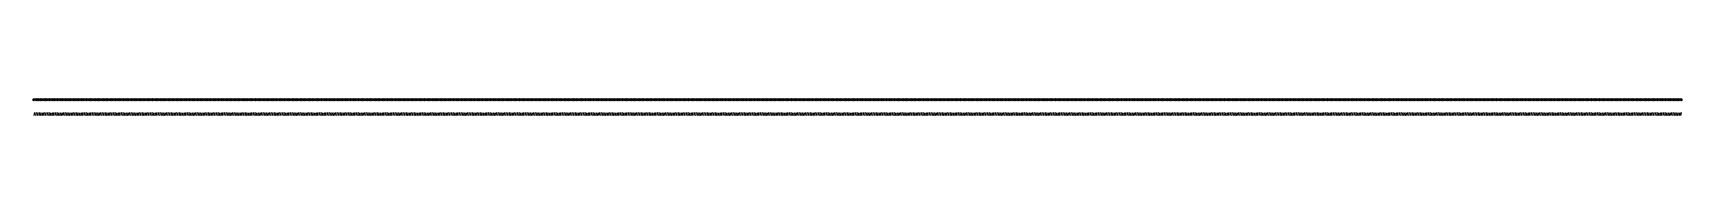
# Model space of a CAD drawing. Extents: x 0 to 512, y 0 to 5.
import ezdxf

# ---------------------------------------------------------------- set-up
doc = ezdxf.new("R2010")
doc.units = 0
doc.layers.add('VIPRS_G13', color=7, linetype='Continuous')

msp = doc.modelspace()

# ---------------------------------------------------------------- linework, layer by layer
at = {"layer": 'VIPRS_G13'}
for p, q in [((0, 0), (0.25, 1)), ((0.5, 0), (0.75, 1)), ((1, 0), (1.25, 1)), ((1.5, 0), (1.75, 1)), ((2, 0), (2.25, 1)), ((2.5, 0), (2.75, 1)), ((3, 0), (3.25, 1)), ((3.5, 0), (3.75, 1)), ((4, 0), (4.25, 1)), ((4.5, 0), (4.75, 1)), ((5, 0), (5.25, 1)), ((5.5, 0), (5.75, 1)), ((6, 0), (6.25, 1)), ((6.5, 0), (6.75, 1)), ((7, 0), (7.25, 1)), ((7.5, 0), (7.75, 1)), ((8, 0), (8.25, 1)), ((8.5, 0), (8.75, 1)), ((9, 0), (9.25, 1)), ((9.5, 0), (9.75, 1)), ((10, 0), (10.25, 1)), ((10.5, 0), (10.75, 1)), ((11, 0), (11.25, 1)), ((11.5, 0), (11.75, 1)), ((12, 0), (12.25, 1)), ((12.5, 0), (12.75, 1)), ((13, 0), (13.25, 1)), ((13.5, 0), (13.75, 1)), ((14, 0), (14.25, 1)), ((14.5, 0), (14.75, 1)), ((15, 0), (15.25, 1)), ((15.5, 0), (15.75, 1)), ((16, 0), (16.25, 1)), ((16.5, 0), (16.75, 1)), ((17, 0), (17.25, 1)), ((17.5, 0), (17.75, 1)), ((18, 0), (18.25, 1)), ((18.5, 0), (18.75, 1)), ((19, 0), (19.25, 1)), ((19.5, 0), (19.75, 1)), ((20, 0), (20.25, 1)), ((20.5, 0), (20.75, 1)), ((21, 0), (21.25, 1)), ((21.5, 0), (21.75, 1)), ((22, 0), (22.25, 1)), ((22.5, 0), (22.75, 1)), ((23, 0), (23.25, 1)), ((23.5, 0), (23.75, 1)), ((24, 0), (24.25, 1)), ((24.5, 0), (24.75, 1)), ((25, 0), (25.25, 1)), ((25.5, 0), (25.75, 1)), ((26, 0), (26.25, 1)), ((26.5, 0), (26.75, 1)), ((27, 0), (27.25, 1)), ((27.5, 0), (27.75, 1)), ((28, 0), (28.25, 1)), ((28.5, 0), (28.75, 1)), ((29, 0), (29.25, 1)), ((29.5, 0), (29.75, 1)), ((30, 0), (30.25, 1)), ((30.5, 0), (30.75, 1)), ((31, 0), (31.25, 1)), ((31.5, 0), (31.75, 1)), ((32, 0), (32.25, 1)), ((32.5, 0), (32.75, 1)), ((33, 0), (33.25, 1)), ((33.5, 0), (33.75, 1)), ((34, 0), (34.25, 1)), ((34.5, 0), (34.75, 1)), ((35, 0), (35.25, 1)), ((35.5, 0), (35.75, 1)), ((36, 0), (36.25, 1)), ((36.5, 0), (36.75, 1)), ((37, 0), (37.25, 1)), ((37.5, 0), (37.75, 1)), ((38, 0), (38.25, 1)), ((38.5, 0), (38.75, 1)), ((39, 0), (39.25, 1)), ((39.5, 0), (39.75, 1)), ((40, 0), (40.25, 1)), ((40.5, 0), (40.75, 1)), ((41, 0), (41.25, 1)), ((41.5, 0), (41.75, 1)), ((42, 0), (42.25, 1)), ((42.5, 0), (42.75, 1)), ((43, 0), (43.25, 1)), ((43.5, 0), (43.75, 1)), ((44, 0), (44.25, 1)), ((44.5, 0), (44.75, 1)), ((45, 0), (45.25, 1)), ((45.5, 0), (45.75, 1)), ((46, 0), (46.25, 1)), ((46.5, 0), (46.75, 1)), ((47, 0), (47.25, 1)), ((47.5, 0), (47.75, 1)), ((48, 0), (48.25, 1)), ((48.5, 0), (48.75, 1)), ((49, 0), (49.25, 1)), ((49.5, 0), (49.75, 1)), ((50, 0), (50.25, 1)), ((50.5, 0), (50.75, 1)), ((51, 0), (51.25, 1)), ((51.5, 0), (51.75, 1)), ((52, 0), (52.25, 1)), ((52.5, 0), (52.75, 1)), ((53, 0), (53.25, 1)), ((53.5, 0), (53.75, 1)), ((54, 0), (54.25, 1)), ((54.5, 0), (54.75, 1)), ((55, 0), (55.25, 1)), ((55.5, 0), (55.75, 1)), ((56, 0), (56.25, 1)), ((56.5, 0), (56.75, 1)), ((57, 0), (57.25, 1)), ((57.5, 0), (57.75, 1)), ((58, 0), (58.25, 1)), ((58.5, 0), (58.75, 1)), ((59, 0), (59.25, 1)), ((59.5, 0), (59.75, 1)), ((60, 0), (60.25, 1)), ((60.5, 0), (60.75, 1)), ((61, 0), (61.25, 1)), ((61.5, 0), (61.75, 1)), ((62, 0), (62.25, 1)), ((62.5, 0), (62.75, 1)), ((63, 0), (63.25, 1)), ((63.5, 0), (63.75, 1)), ((64, 0), (64.25, 1)), ((64.5, 0), (64.75, 1)), ((65, 0), (65.25, 1)), ((65.5, 0), (65.75, 1)), ((66, 0), (66.25, 1)), ((66.5, 0), (66.75, 1)), ((67, 0), (67.25, 1)), ((67.5, 0), (67.75, 1)), ((68, 0), (68.25, 1)), ((68.5, 0), (68.75, 1)), ((69, 0), (69.25, 1)), ((69.5, 0), (69.75, 1)), ((70, 0), (70.25, 1)), ((70.5, 0), (70.75, 1)), ((71, 0), (71.25, 1)), ((71.5, 0), (71.75, 1)), ((72, 0), (72.25, 1)), ((72.5, 0), (72.75, 1)), ((73, 0), (73.25, 1)), ((73.5, 0), (73.75, 1)), ((74, 0), (74.25, 1)), ((74.5, 0), (74.75, 1)), ((75, 0), (75.25, 1)), ((75.5, 0), (75.75, 1)), ((76, 0), (76.25, 1)), ((76.5, 0), (76.75, 1)), ((77, 0), (77.25, 1)), ((77.5, 0), (77.75, 1)), ((78, 0), (78.25, 1)), ((78.5, 0), (78.75, 1)), ((79, 0), (79.25, 1)), ((79.5, 0), (79.75, 1)), ((80, 0), (80.25, 1)), ((80.5, 0), (80.75, 1)), ((81, 0), (81.25, 1)), ((81.5, 0), (81.75, 1)), ((82, 0), (82.25, 1)), ((82.5, 0), (82.75, 1)), ((83, 0), (83.25, 1)), ((83.5, 0), (83.75, 1)), ((84, 0), (84.25, 1)), ((84.5, 0), (84.75, 1)), ((85, 0), (85.25, 1)), ((85.5, 0), (85.75, 1)), ((86, 0), (86.25, 1)), ((86.5, 0), (86.75, 1)), ((87, 0), (87.25, 1)), ((87.5, 0), (87.75, 1)), ((88, 0), (88.25, 1)), ((88.5, 0), (88.75, 1)), ((89, 0), (89.25, 1)), ((89.5, 0), (89.75, 1)), ((90, 0), (90.25, 1)), ((90.5, 0), (90.75, 1)), ((91, 0), (91.25, 1)), ((91.5, 0), (91.75, 1)), ((92, 0), (92.25, 1)), ((92.5, 0), (92.75, 1)), ((93, 0), (93.25, 1)), ((93.5, 0), (93.75, 1)), ((94, 0), (94.25, 1)), ((94.5, 0), (94.75, 1)), ((95, 0), (95.25, 1)), ((95.5, 0), (95.75, 1)), ((96, 0), (96.25, 1)), ((96.5, 0), (96.75, 1)), ((97, 0), (97.25, 1)), ((97.5, 0), (97.75, 1)), ((98, 0), (98.25, 1)), ((98.5, 0), (98.75, 1)), ((99, 0), (99.25, 1)), ((99.5, 0), (99.75, 1)), ((100, 0), (100.25, 1)), ((100.5, 0), (100.75, 1)), ((101, 0), (101.25, 1)), ((101.5, 0), (101.75, 1)), ((102, 0), (102.25, 1)), ((102.5, 0), (102.75, 1)), ((103, 0), (103.25, 1)), ((103.5, 0), (103.75, 1)), ((104, 0), (104.25, 1)), ((104.5, 0), (104.75, 1)), ((105, 0), (105.25, 1)), ((105.5, 0), (105.75, 1)), ((106, 0), (106.25, 1)), ((106.5, 0), (106.75, 1)), ((107, 0), (107.25, 1)), ((107.5, 0), (107.75, 1)), ((108, 0), (108.25, 1)), ((108.5, 0), (108.75, 1)), ((109, 0), (109.25, 1)), ((109.5, 0), (109.75, 1)), ((110, 0), (110.25, 1)), ((110.5, 0), (110.75, 1)), ((111, 0), (111.25, 1)), ((111.5, 0), (111.75, 1)), ((112, 0), (112.25, 1)), ((112.5, 0), (112.75, 1)), ((113, 0), (113.25, 1)), ((113.5, 0), (113.75, 1)), ((114, 0), (114.25, 1)), ((114.5, 0), (114.75, 1)), ((115, 0), (115.25, 1)), ((115.5, 0), (115.75, 1)), ((116, 0), (116.25, 1)), ((116.5, 0), (116.75, 1)), ((117, 0), (117.25, 1)), ((117.5, 0), (117.75, 1)), ((118, 0), (118.25, 1)), ((118.5, 0), (118.75, 1)), ((119, 0), (119.25, 1)), ((119.5, 0), (119.75, 1)), ((120, 0), (120.25, 1)), ((120.5, 0), (120.75, 1)), ((121, 0), (121.25, 1)), ((121.5, 0), (121.75, 1)), ((122, 0), (122.25, 1)), ((122.5, 0), (122.75, 1)), ((123, 0), (123.25, 1)), ((123.5, 0), (123.75, 1)), ((124, 0), (124.25, 1)), ((124.5, 0), (124.75, 1)), ((125, 0), (125.25, 1)), ((125.5, 0), (125.75, 1)), ((126, 0), (126.25, 1)), ((126.5, 0), (126.75, 1)), ((127, 0), (127.25, 1)), ((127.5, 0), (127.75, 1)), ((128, 0), (128.25, 1)), ((128.5, 0), (128.75, 1)), ((129, 0), (129.25, 1)), ((129.5, 0), (129.75, 1)), ((130, 0), (130.25, 1)), ((130.5, 0), (130.75, 1)), ((131, 0), (131.25, 1)), ((131.5, 0), (131.75, 1)), ((132, 0), (132.25, 1)), ((132.5, 0), (132.75, 1)), ((133, 0), (133.25, 1)), ((133.5, 0), (133.75, 1)), ((134, 0), (134.25, 1)), ((134.5, 0), (134.75, 1)), ((135, 0), (135.25, 1)), ((135.5, 0), (135.75, 1)), ((136, 0), (136.25, 1)), ((136.5, 0), (136.75, 1)), ((137, 0), (137.25, 1)), ((137.5, 0), (137.75, 1)), ((138, 0), (138.25, 1)), ((138.5, 0), (138.75, 1)), ((139, 0), (139.25, 1)), ((139.5, 0), (139.75, 1)), ((140, 0), (140.25, 1)), ((140.5, 0), (140.75, 1)), ((141, 0), (141.25, 1)), ((141.5, 0), (141.75, 1)), ((142, 0), (142.25, 1)), ((142.5, 0), (142.75, 1)), ((143, 0), (143.25, 1)), ((143.5, 0), (143.75, 1)), ((144, 0), (144.25, 1)), ((144.5, 0), (144.75, 1)), ((145, 0), (145.25, 1)), ((145.5, 0), (145.75, 1)), ((146, 0), (146.25, 1)), ((146.5, 0), (146.75, 1)), ((147, 0), (147.25, 1)), ((147.5, 0), (147.75, 1)), ((148, 0), (148.25, 1)), ((148.5, 0), (148.75, 1)), ((149, 0), (149.25, 1)), ((149.5, 0), (149.75, 1)), ((150, 0), (150.25, 1)), ((150.5, 0), (150.75, 1)), ((151, 0), (151.25, 1)), ((151.5, 0), (151.75, 1)), ((152, 0), (152.25, 1)), ((152.5, 0), (152.75, 1)), ((153, 0), (153.25, 1)), ((153.5, 0), (153.75, 1)), ((154, 0), (154.25, 1)), ((154.5, 0), (154.75, 1)), ((155, 0), (155.25, 1)), ((155.5, 0), (155.75, 1)), ((156, 0), (156.25, 1)), ((156.5, 0), (156.75, 1)), ((157, 0), (157.25, 1)), ((157.5, 0), (157.75, 1)), ((158, 0), (158.25, 1)), ((158.5, 0), (158.75, 1)), ((159, 0), (159.25, 1)), ((159.5, 0), (159.75, 1)), ((160, 0), (160.25, 1)), ((160.5, 0), (160.75, 1)), ((161, 0), (161.25, 1)), ((161.5, 0), (161.75, 1)), ((162, 0), (162.25, 1)), ((162.5, 0), (162.75, 1)), ((163, 0), (163.25, 1)), ((163.5, 0), (163.75, 1)), ((164, 0), (164.25, 1)), ((164.5, 0), (164.75, 1)), ((165, 0), (165.25, 1)), ((165.5, 0), (165.75, 1)), ((166, 0), (166.25, 1)), ((166.5, 0), (166.75, 1)), ((167, 0), (167.25, 1)), ((167.5, 0), (167.75, 1)), ((168, 0), (168.25, 1)), ((168.5, 0), (168.75, 1)), ((169, 0), (169.25, 1)), ((169.5, 0), (169.75, 1)), ((170, 0), (170.25, 1)), ((170.5, 0), (170.75, 1)), ((171, 0), (171.25, 1)), ((171.5, 0), (171.75, 1)), ((172, 0), (172.25, 1)), ((172.5, 0), (172.75, 1)), ((173, 0), (173.25, 1)), ((173.5, 0), (173.75, 1)), ((174, 0), (174.25, 1)), ((174.5, 0), (174.75, 1)), ((175, 0), (175.25, 1)), ((175.5, 0), (175.75, 1)), ((176, 0), (176.25, 1)), ((176.5, 0), (176.75, 1)), ((177, 0), (177.25, 1)), ((177.5, 0), (177.75, 1)), ((178, 0), (178.25, 1)), ((178.5, 0), (178.75, 1)), ((179, 0), (179.25, 1)), ((179.5, 0), (179.75, 1)), ((180, 0), (180.25, 1)), ((180.5, 0), (180.75, 1)), ((181, 0), (181.25, 1)), ((181.5, 0), (181.75, 1)), ((182, 0), (182.25, 1)), ((182.5, 0), (182.75, 1)), ((183, 0), (183.25, 1)), ((183.5, 0), (183.75, 1)), ((184, 0), (184.25, 1)), ((184.5, 0), (184.75, 1)), ((185, 0), (185.25, 1)), ((185.5, 0), (185.75, 1)), ((186, 0), (186.25, 1)), ((186.5, 0), (186.75, 1)), ((187, 0), (187.25, 1)), ((187.5, 0), (187.75, 1)), ((188, 0), (188.25, 1)), ((188.5, 0), (188.75, 1)), ((189, 0), (189.25, 1)), ((189.5, 0), (189.75, 1)), ((190, 0), (190.25, 1)), ((190.5, 0), (190.75, 1)), ((191, 0), (191.25, 1)), ((191.5, 0), (191.75, 1)), ((192, 0), (192.25, 1)), ((192.5, 0), (192.75, 1)), ((193, 0), (193.25, 1)), ((193.5, 0), (193.75, 1)), ((194, 0), (194.25, 1)), ((194.5, 0), (194.75, 1)), ((195, 0), (195.25, 1)), ((195.5, 0), (195.75, 1)), ((196, 0), (196.25, 1)), ((196.5, 0), (196.75, 1)), ((197, 0), (197.25, 1)), ((197.5, 0), (197.75, 1)), ((198, 0), (198.25, 1)), ((198.5, 0), (198.75, 1)), ((199, 0), (199.25, 1)), ((199.5, 0), (199.75, 1)), ((200, 0), (200.25, 1)), ((200.5, 0), (200.75, 1)), ((201, 0), (201.25, 1)), ((201.5, 0), (201.75, 1)), ((202, 0), (202.25, 1)), ((202.5, 0), (202.75, 1)), ((203, 0), (203.25, 1)), ((203.5, 0), (203.75, 1)), ((204, 0), (204.25, 1)), ((204.5, 0), (204.75, 1)), ((205, 0), (205.25, 1)), ((205.5, 0), (205.75, 1)), ((206, 0), (206.25, 1)), ((206.5, 0), (206.75, 1)), ((207, 0), (207.25, 1)), ((207.5, 0), (207.75, 1)), ((208, 0), (208.25, 1)), ((208.5, 0), (208.75, 1)), ((209, 0), (209.25, 1)), ((209.5, 0), (209.75, 1)), ((210, 0), (210.25, 1)), ((210.5, 0), (210.75, 1)), ((211, 0), (211.25, 1)), ((211.5, 0), (211.75, 1)), ((212, 0), (212.25, 1)), ((212.5, 0), (212.75, 1)), ((213, 0), (213.25, 1)), ((213.5, 0), (213.75, 1)), ((214, 0), (214.25, 1)), ((214.5, 0), (214.75, 1)), ((215, 0), (215.25, 1)), ((215.5, 0), (215.75, 1)), ((216, 0), (216.25, 1)), ((216.5, 0), (216.75, 1)), ((217, 0), (217.25, 1)), ((217.5, 0), (217.75, 1)), ((218, 0), (218.25, 1)), ((218.5, 0), (218.75, 1)), ((219, 0), (219.25, 1)), ((219.5, 0), (219.75, 1)), ((220, 0), (220.25, 1)), ((220.5, 0), (220.75, 1)), ((221, 0), (221.25, 1)), ((221.5, 0), (221.75, 1)), ((222, 0), (222.25, 1)), ((222.5, 0), (222.75, 1)), ((223, 0), (223.25, 1)), ((223.5, 0), (223.75, 1)), ((224, 0), (224.25, 1)), ((224.5, 0), (224.75, 1)), ((225, 0), (225.25, 1)), ((225.5, 0), (225.75, 1)), ((226, 0), (226.25, 1)), ((226.5, 0), (226.75, 1)), ((227, 0), (227.25, 1)), ((227.5, 0), (227.75, 1)), ((228, 0), (228.25, 1)), ((228.5, 0), (228.75, 1)), ((229, 0), (229.25, 1)), ((229.5, 0), (229.75, 1)), ((230, 0), (230.25, 1)), ((230.5, 0), (230.75, 1)), ((231, 0), (231.25, 1)), ((231.5, 0), (231.75, 1)), ((232, 0), (232.25, 1)), ((232.5, 0), (232.75, 1)), ((233, 0), (233.25, 1)), ((233.5, 0), (233.75, 1)), ((234, 0), (234.25, 1)), ((234.5, 0), (234.75, 1)), ((235, 0), (235.25, 1)), ((235.5, 0), (235.75, 1)), ((236, 0), (236.25, 1)), ((236.5, 0), (236.75, 1)), ((237, 0), (237.25, 1)), ((237.5, 0), (237.75, 1)), ((238, 0), (238.25, 1)), ((238.5, 0), (238.75, 1)), ((239, 0), (239.25, 1)), ((239.5, 0), (239.75, 1)), ((240, 0), (240.25, 1)), ((240.5, 0), (240.75, 1)), ((241, 0), (241.25, 1)), ((241.5, 0), (241.75, 1)), ((242, 0), (242.25, 1)), ((242.5, 0), (242.75, 1)), ((243, 0), (243.25, 1)), ((243.5, 0), (243.75, 1)), ((244, 0), (244.25, 1)), ((244.5, 0), (244.75, 1)), ((245, 0), (245.25, 1)), ((245.5, 0), (245.75, 1)), ((246, 0), (246.25, 1)), ((246.5, 0), (246.75, 1)), ((247, 0), (247.25, 1)), ((247.5, 0), (247.75, 1)), ((248, 0), (248.25, 1)), ((248.5, 0), (248.75, 1)), ((249, 0), (249.25, 1)), ((249.5, 0), (249.75, 1)), ((250, 0), (250.25, 1)), ((250.5, 0), (250.75, 1)), ((251, 0), (251.25, 1)), ((251.5, 0), (251.75, 1)), ((252, 0), (252.25, 1)), ((252.5, 0), (252.75, 1)), ((253, 0), (253.25, 1)), ((253.5, 0), (253.75, 1)), ((254, 0), (254.25, 1)), ((254.5, 0), (254.75, 1)), ((255, 0), (255.25, 1)), ((255.5, 0), (255.75, 1)), ((256, 0), (256.25, 1)), ((256.5, 0), (256.75, 1)), ((257, 0), (257.25, 1)), ((257.5, 0), (257.75, 1)), ((258, 0), (258.25, 1)), ((258.5, 0), (258.75, 1)), ((259, 0), (259.25, 1)), ((259.5, 0), (259.75, 1)), ((260, 0), (260.25, 1)), ((260.5, 0), (260.75, 1)), ((261, 0), (261.25, 1)), ((261.5, 0), (261.75, 1)), ((262, 0), (262.25, 1)), ((262.5, 0), (262.75, 1)), ((263, 0), (263.25, 1)), ((263.5, 0), (263.75, 1)), ((264, 0), (264.25, 1)), ((264.5, 0), (264.75, 1)), ((265, 0), (265.25, 1)), ((265.5, 0), (265.75, 1)), ((266, 0), (266.25, 1)), ((266.5, 0), (266.75, 1)), ((267, 0), (267.25, 1)), ((267.5, 0), (267.75, 1)), ((268, 0), (268.25, 1)), ((268.5, 0), (268.75, 1)), ((269, 0), (269.25, 1)), ((269.5, 0), (269.75, 1)), ((270, 0), (270.25, 1)), ((270.5, 0), (270.75, 1)), ((271, 0), (271.25, 1)), ((271.5, 0), (271.75, 1)), ((272, 0), (272.25, 1)), ((272.5, 0), (272.75, 1)), ((273, 0), (273.25, 1)), ((273.5, 0), (273.75, 1)), ((274, 0), (274.25, 1)), ((274.5, 0), (274.75, 1)), ((275, 0), (275.25, 1)), ((275.5, 0), (275.75, 1)), ((276, 0), (276.25, 1)), ((276.5, 0), (276.75, 1)), ((277, 0), (277.25, 1)), ((277.5, 0), (277.75, 1)), ((278, 0), (278.25, 1)), ((278.5, 0), (278.75, 1)), ((279, 0), (279.25, 1)), ((279.5, 0), (279.75, 1)), ((280, 0), (280.25, 1)), ((280.5, 0), (280.75, 1)), ((281, 0), (281.25, 1)), ((281.5, 0), (281.75, 1)), ((282, 0), (282.25, 1)), ((282.5, 0), (282.75, 1)), ((283, 0), (283.25, 1)), ((283.5, 0), (283.75, 1)), ((284, 0), (284.25, 1)), ((284.5, 0), (284.75, 1)), ((285, 0), (285.25, 1)), ((285.5, 0), (285.75, 1)), ((286, 0), (286.25, 1)), ((286.5, 0), (286.75, 1)), ((287, 0), (287.25, 1)), ((287.5, 0), (287.75, 1)), ((288, 0), (288.25, 1)), ((288.5, 0), (288.75, 1)), ((289, 0), (289.25, 1)), ((289.5, 0), (289.75, 1)), ((290, 0), (290.25, 1)), ((290.5, 0), (290.75, 1)), ((291, 0), (291.25, 1)), ((291.5, 0), (291.75, 1)), ((292, 0), (292.25, 1)), ((292.5, 0), (292.75, 1)), ((293, 0), (293.25, 1)), ((293.5, 0), (293.75, 1)), ((294, 0), (294.25, 1)), ((294.5, 0), (294.75, 1)), ((295, 0), (295.25, 1)), ((295.5, 0), (295.75, 1)), ((296, 0), (296.25, 1)), ((296.5, 0), (296.75, 1)), ((297, 0), (297.25, 1)), ((297.5, 0), (297.75, 1)), ((298, 0), (298.25, 1)), ((298.5, 0), (298.75, 1)), ((299, 0), (299.25, 1)), ((299.5, 0), (299.75, 1)), ((300, 0), (300.25, 1)), ((300.5, 0), (300.75, 1)), ((301, 0), (301.25, 1)), ((301.5, 0), (301.75, 1)), ((302, 0), (302.25, 1)), ((302.5, 0), (302.75, 1)), ((303, 0), (303.25, 1)), ((303.5, 0), (303.75, 1)), ((304, 0), (304.25, 1)), ((304.5, 0), (304.75, 1)), ((305, 0), (305.25, 1)), ((305.5, 0), (305.75, 1)), ((306, 0), (306.25, 1)), ((306.5, 0), (306.75, 1)), ((307, 0), (307.25, 1)), ((307.5, 0), (307.75, 1)), ((308, 0), (308.25, 1)), ((308.5, 0), (308.75, 1)), ((309, 0), (309.25, 1)), ((309.5, 0), (309.75, 1)), ((310, 0), (310.25, 1)), ((310.5, 0), (310.75, 1)), ((311, 0), (311.25, 1)), ((311.5, 0), (311.75, 1)), ((312, 0), (312.25, 1)), ((312.5, 0), (312.75, 1)), ((313, 0), (313.25, 1)), ((313.5, 0), (313.75, 1)), ((314, 0), (314.25, 1)), ((314.5, 0), (314.75, 1)), ((315, 0), (315.25, 1)), ((315.5, 0), (315.75, 1)), ((316, 0), (316.25, 1)), ((316.5, 0), (316.75, 1)), ((317, 0), (317.25, 1)), ((317.5, 0), (317.75, 1)), ((318, 0), (318.25, 1)), ((318.5, 0), (318.75, 1)), ((319, 0), (319.25, 1)), ((319.5, 0), (319.75, 1)), ((320, 0), (320.25, 1)), ((320.5, 0), (320.75, 1)), ((321, 0), (321.25, 1)), ((321.5, 0), (321.75, 1)), ((322, 0), (322.25, 1)), ((322.5, 0), (322.75, 1)), ((323, 0), (323.25, 1)), ((323.5, 0), (323.75, 1)), ((324, 0), (324.25, 1)), ((324.5, 0), (324.75, 1)), ((325, 0), (325.25, 1)), ((325.5, 0), (325.75, 1)), ((326, 0), (326.25, 1)), ((326.5, 0), (326.75, 1)), ((327, 0), (327.25, 1)), ((327.5, 0), (327.75, 1)), ((328, 0), (328.25, 1)), ((328.5, 0), (328.75, 1)), ((329, 0), (329.25, 1)), ((329.5, 0), (329.75, 1)), ((330, 0), (330.25, 1)), ((330.5, 0), (330.75, 1)), ((331, 0), (331.25, 1)), ((331.5, 0), (331.75, 1)), ((332, 0), (332.25, 1)), ((332.5, 0), (332.75, 1)), ((333, 0), (333.25, 1)), ((333.5, 0), (333.75, 1)), ((334, 0), (334.25, 1)), ((334.5, 0), (334.75, 1)), ((335, 0), (335.25, 1)), ((335.5, 0), (335.75, 1)), ((336, 0), (336.25, 1)), ((336.5, 0), (336.75, 1)), ((337, 0), (337.25, 1)), ((337.5, 0), (337.75, 1)), ((338, 0), (338.25, 1)), ((338.5, 0), (338.75, 1)), ((339, 0), (339.25, 1)), ((339.5, 0), (339.75, 1)), ((340, 0), (340.25, 1)), ((340.5, 0), (340.75, 1)), ((341, 0), (341.25, 1)), ((341.5, 0), (341.75, 1)), ((342, 0), (342.25, 1)), ((342.5, 0), (342.75, 1)), ((343, 0), (343.25, 1)), ((343.5, 0), (343.75, 1)), ((344, 0), (344.25, 1)), ((344.5, 0), (344.75, 1)), ((345, 0), (345.25, 1)), ((345.5, 0), (345.75, 1)), ((346, 0), (346.25, 1)), ((346.5, 0), (346.75, 1)), ((347, 0), (347.25, 1)), ((347.5, 0), (347.75, 1)), ((348, 0), (348.25, 1)), ((348.5, 0), (348.75, 1)), ((349, 0), (349.25, 1)), ((349.5, 0), (349.75, 1)), ((350, 0), (350.25, 1)), ((350.5, 0), (350.75, 1)), ((351, 0), (351.25, 1)), ((351.5, 0), (351.75, 1)), ((352, 0), (352.25, 1)), ((352.5, 0), (352.75, 1)), ((353, 0), (353.25, 1)), ((353.5, 0), (353.75, 1)), ((354, 0), (354.25, 1)), ((354.5, 0), (354.75, 1)), ((355, 0), (355.25, 1)), ((355.5, 0), (355.75, 1)), ((356, 0), (356.25, 1)), ((356.5, 0), (356.75, 1)), ((357, 0), (357.25, 1)), ((357.5, 0), (357.75, 1)), ((358, 0), (358.25, 1)), ((358.5, 0), (358.75, 1)), ((359, 0), (359.25, 1)), ((359.5, 0), (359.75, 1)), ((360, 0), (360.25, 1)), ((360.5, 0), (360.75, 1)), ((361, 0), (361.25, 1)), ((361.5, 0), (361.75, 1)), ((362, 0), (362.25, 1)), ((362.5, 0), (362.75, 1)), ((363, 0), (363.25, 1)), ((363.5, 0), (363.75, 1)), ((364, 0), (364.25, 1)), ((364.5, 0), (364.75, 1)), ((365, 0), (365.25, 1)), ((365.5, 0), (365.75, 1)), ((366, 0), (366.25, 1)), ((366.5, 0), (366.75, 1)), ((367, 0), (367.25, 1)), ((367.5, 0), (367.75, 1)), ((368, 0), (368.25, 1)), ((368.5, 0), (368.75, 1)), ((369, 0), (369.25, 1)), ((369.5, 0), (369.75, 1)), ((370, 0), (370.25, 1)), ((370.5, 0), (370.75, 1)), ((371, 0), (371.25, 1)), ((371.5, 0), (371.75, 1)), ((372, 0), (372.25, 1)), ((372.5, 0), (372.75, 1)), ((373, 0), (373.25, 1)), ((373.5, 0), (373.75, 1)), ((374, 0), (374.25, 1)), ((374.5, 0), (374.75, 1)), ((375, 0), (375.25, 1)), ((375.5, 0), (375.75, 1)), ((376, 0), (376.25, 1)), ((376.5, 0), (376.75, 1)), ((377, 0), (377.25, 1)), ((377.5, 0), (377.75, 1)), ((378, 0), (378.25, 1)), ((378.5, 0), (378.75, 1)), ((379, 0), (379.25, 1)), ((379.5, 0), (379.75, 1)), ((380, 0), (380.25, 1)), ((380.5, 0), (380.75, 1)), ((381, 0), (381.25, 1)), ((381.5, 0), (381.75, 1)), ((382, 0), (382.25, 1)), ((382.5, 0), (382.75, 1)), ((383, 0), (383.25, 1)), ((383.5, 0), (383.75, 1)), ((384, 0), (384.25, 1)), ((384.5, 0), (384.75, 1)), ((385, 0), (385.25, 1)), ((385.5, 0), (385.75, 1)), ((386, 0), (386.25, 1)), ((386.5, 0), (386.75, 1)), ((387, 0), (387.25, 1)), ((387.5, 0), (387.75, 1)), ((388, 0), (388.25, 1)), ((388.5, 0), (388.75, 1)), ((389, 0), (389.25, 1)), ((389.5, 0), (389.75, 1)), ((390, 0), (390.25, 1)), ((390.5, 0), (390.75, 1)), ((391, 0), (391.25, 1)), ((391.5, 0), (391.75, 1)), ((392, 0), (392.25, 1)), ((392.5, 0), (392.75, 1)), ((393, 0), (393.25, 1)), ((393.5, 0), (393.75, 1)), ((394, 0), (394.25, 1)), ((394.5, 0), (394.75, 1)), ((395, 0), (395.25, 1)), ((395.5, 0), (395.75, 1)), ((396, 0), (396.25, 1)), ((396.5, 0), (396.75, 1)), ((397, 0), (397.25, 1)), ((397.5, 0), (397.75, 1)), ((398, 0), (398.25, 1)), ((398.5, 0), (398.75, 1)), ((399, 0), (399.25, 1)), ((399.5, 0), (399.75, 1)), ((400, 0), (400.25, 1)), ((400.5, 0), (400.75, 1)), ((401, 0), (401.25, 1)), ((401.5, 0), (401.75, 1)), ((402, 0), (402.25, 1)), ((402.5, 0), (402.75, 1)), ((403, 0), (403.25, 1)), ((403.5, 0), (403.75, 1)), ((404, 0), (404.25, 1)), ((404.5, 0), (404.75, 1)), ((405, 0), (405.25, 1)), ((405.5, 0), (405.75, 1)), ((406, 0), (406.25, 1)), ((406.5, 0), (406.75, 1)), ((407, 0), (407.25, 1)), ((407.5, 0), (407.75, 1)), ((408, 0), (408.25, 1)), ((408.5, 0), (408.75, 1)), ((409, 0), (409.25, 1)), ((409.5, 0), (409.75, 1)), ((410, 0), (410.25, 1)), ((410.5, 0), (410.75, 1)), ((411, 0), (411.25, 1)), ((411.5, 0), (411.75, 1)), ((412, 0), (412.25, 1)), ((412.5, 0), (412.75, 1)), ((413, 0), (413.25, 1)), ((413.5, 0), (413.75, 1)), ((414, 0), (414.25, 1)), ((414.5, 0), (414.75, 1)), ((415, 0), (415.25, 1)), ((415.5, 0), (415.75, 1)), ((416, 0), (416.25, 1)), ((416.5, 0), (416.75, 1)), ((417, 0), (417.25, 1)), ((417.5, 0), (417.75, 1)), ((418, 0), (418.25, 1)), ((418.5, 0), (418.75, 1)), ((419, 0), (419.25, 1)), ((419.5, 0), (419.75, 1)), ((420, 0), (420.25, 1)), ((420.5, 0), (420.75, 1)), ((421, 0), (421.25, 1)), ((421.5, 0), (421.75, 1)), ((422, 0), (422.25, 1)), ((422.5, 0), (422.75, 1)), ((423, 0), (423.25, 1)), ((423.5, 0), (423.75, 1)), ((424, 0), (424.25, 1)), ((424.5, 0), (424.75, 1)), ((425, 0), (425.25, 1)), ((425.5, 0), (425.75, 1)), ((426, 0), (426.25, 1)), ((426.5, 0), (426.75, 1)), ((427, 0), (427.25, 1)), ((427.5, 0), (427.75, 1)), ((428, 0), (428.25, 1)), ((428.5, 0), (428.75, 1)), ((429, 0), (429.25, 1)), ((429.5, 0), (429.75, 1)), ((430, 0), (430.25, 1)), ((430.5, 0), (430.75, 1)), ((431, 0), (431.25, 1)), ((431.5, 0), (431.75, 1)), ((432, 0), (432.25, 1)), ((432.5, 0), (432.75, 1)), ((433, 0), (433.25, 1)), ((433.5, 0), (433.75, 1)), ((434, 0), (434.25, 1)), ((434.5, 0), (434.75, 1)), ((435, 0), (435.25, 1)), ((435.5, 0), (435.75, 1)), ((436, 0), (436.25, 1)), ((436.5, 0), (436.75, 1)), ((437, 0), (437.25, 1)), ((437.5, 0), (437.75, 1)), ((438, 0), (438.25, 1)), ((438.5, 0), (438.75, 1)), ((439, 0), (439.25, 1)), ((439.5, 0), (439.75, 1)), ((440, 0), (440.25, 1)), ((440.5, 0), (440.75, 1)), ((441, 0), (441.25, 1)), ((441.5, 0), (441.75, 1)), ((442, 0), (442.25, 1)), ((442.5, 0), (442.75, 1)), ((443, 0), (443.25, 1)), ((443.5, 0), (443.75, 1)), ((444, 0), (444.25, 1)), ((444.5, 0), (444.75, 1)), ((445, 0), (445.25, 1)), ((445.5, 0), (445.75, 1)), ((446, 0), (446.25, 1)), ((446.5, 0), (446.75, 1)), ((447, 0), (447.25, 1)), ((447.5, 0), (447.75, 1)), ((448, 0), (448.25, 1)), ((448.5, 0), (448.75, 1)), ((449, 0), (449.25, 1)), ((449.5, 0), (449.75, 1)), ((450, 0), (450.25, 1)), ((450.5, 0), (450.75, 1)), ((451, 0), (451.25, 1)), ((451.5, 0), (451.75, 1)), ((452, 0), (452.25, 1)), ((452.5, 0), (452.75, 1)), ((453, 0), (453.25, 1)), ((453.5, 0), (453.75, 1)), ((454, 0), (454.25, 1)), ((454.5, 0), (454.75, 1)), ((455, 0), (455.25, 1)), ((455.5, 0), (455.75, 1)), ((456, 0), (456.25, 1)), ((456.5, 0), (456.75, 1)), ((457, 0), (457.25, 1)), ((457.5, 0), (457.75, 1)), ((458, 0), (458.25, 1)), ((458.5, 0), (458.75, 1)), ((459, 0), (459.25, 1)), ((459.5, 0), (459.75, 1)), ((460, 0), (460.25, 1)), ((460.5, 0), (460.75, 1)), ((461, 0), (461.25, 1)), ((461.5, 0), (461.75, 1)), ((462, 0), (462.25, 1)), ((462.5, 0), (462.75, 1)), ((463, 0), (463.25, 1)), ((463.5, 0), (463.75, 1)), ((464, 0), (464.25, 1)), ((464.5, 0), (464.75, 1)), ((465, 0), (465.25, 1)), ((465.5, 0), (465.75, 1)), ((466, 0), (466.25, 1)), ((466.5, 0), (466.75, 1)), ((467, 0), (467.25, 1)), ((467.5, 0), (467.75, 1)), ((468, 0), (468.25, 1)), ((468.5, 0), (468.75, 1)), ((469, 0), (469.25, 1)), ((469.5, 0), (469.75, 1)), ((470, 0), (470.25, 1)), ((470.5, 0), (470.75, 1)), ((471, 0), (471.25, 1)), ((471.5, 0), (471.75, 1)), ((472, 0), (472.25, 1)), ((472.5, 0), (472.75, 1)), ((473, 0), (473.25, 1)), ((473.5, 0), (473.75, 1)), ((474, 0), (474.25, 1)), ((474.5, 0), (474.75, 1)), ((475, 0), (475.25, 1)), ((475.5, 0), (475.75, 1)), ((476, 0), (476.25, 1)), ((476.5, 0), (476.75, 1)), ((477, 0), (477.25, 1)), ((477.5, 0), (477.75, 1)), ((478, 0), (478.25, 1)), ((478.5, 0), (478.75, 1)), ((479, 0), (479.25, 1)), ((479.5, 0), (479.75, 1)), ((480, 0), (480.25, 1)), ((480.5, 0), (480.75, 1)), ((481, 0), (481.25, 1)), ((481.5, 0), (481.75, 1)), ((482, 0), (482.25, 1)), ((482.5, 0), (482.75, 1)), ((483, 0), (483.25, 1)), ((483.5, 0), (483.75, 1)), ((484, 0), (484.25, 1)), ((484.5, 0), (484.75, 1)), ((485, 0), (485.25, 1)), ((485.5, 0), (485.75, 1)), ((486, 0), (486.25, 1)), ((486.5, 0), (486.75, 1)), ((487, 0), (487.25, 1)), ((487.5, 0), (487.75, 1)), ((488, 0), (488.25, 1)), ((488.5, 0), (488.75, 1)), ((489, 0), (489.25, 1)), ((489.5, 0), (489.75, 1)), ((490, 0), (490.25, 1)), ((490.5, 0), (490.75, 1)), ((491, 0), (491.25, 1)), ((491.5, 0), (491.75, 1)), ((492, 0), (492.25, 1)), ((492.5, 0), (492.75, 1)), ((493, 0), (493.25, 1)), ((493.5, 0), (493.75, 1)), ((494, 0), (494.25, 1)), ((494.5, 0), (494.75, 1)), ((495, 0), (495.25, 1)), ((495.5, 0), (495.75, 1)), ((496, 0), (496.25, 1)), ((496.5, 0), (496.75, 1)), ((497, 0), (497.25, 1)), ((497.5, 0), (497.75, 1)), ((498, 0), (498.25, 1)), ((498.5, 0), (498.75, 1)), ((499, 0), (499.25, 1)), ((499.5, 0), (499.75, 1)), ((500, 0), (500.25, 1)), ((500.5, 0), (500.75, 1)), ((501, 0), (501.25, 1)), ((501.5, 0), (501.75, 1)), ((502, 0), (502.25, 1)), ((502.5, 0), (502.75, 1)), ((503, 0), (503.25, 1)), ((503.5, 0), (503.75, 1)), ((504, 0), (504.25, 1)), ((504.5, 0), (504.75, 1)), ((505, 0), (505.25, 1)), ((505.5, 0), (505.75, 1)), ((506, 0), (506.25, 1)), ((506.5, 0), (506.75, 1)), ((507, 0), (507.25, 1)), ((507.5, 0), (507.75, 1)), ((508, 0), (508.25, 1)), ((508.5, 0), (508.75, 1)), ((509, 0), (509.25, 1)), ((509.5, 0), (509.75, 1)), ((510, 0), (510.25, 1)), ((510.5, 0), (510.75, 1)), ((511, 0), (511.25, 1)), ((511.5, 0), (511.75, 1))]:
    msp.add_line(p, q, dxfattribs=at)
for centre in [(0, 5), (0.5, 5), (1, 5), (1.5, 5), (2, 5), (2.5, 5), (3, 5), (3.5, 5), (4, 5), (4.5, 5), (5, 5), (5.5, 5), (6, 5), (6.5, 5), (7, 5), (7.5, 5), (8, 5), (8.5, 5), (9, 5), (9.5, 5), (10, 5), (10.5, 5), (11, 5), (11.5, 5), (12, 5), (12.5, 5), (13, 5), (13.5, 5), (14, 5), (14.5, 5), (15, 5), (15.5, 5), (16, 5), (16.5, 5), (17, 5), (17.5, 5), (18, 5), (18.5, 5), (19, 5), (19.5, 5), (20, 5), (20.5, 5), (21, 5), (21.5, 5), (22, 5), (22.5, 5), (23, 5), (23.5, 5), (24, 5), (24.5, 5), (25, 5), (25.5, 5), (26, 5), (26.5, 5), (27, 5), (27.5, 5), (28, 5), (28.5, 5), (29, 5), (29.5, 5), (30, 5), (30.5, 5), (31, 5), (31.5, 5), (32, 5), (32.5, 5), (33, 5), (33.5, 5), (34, 5), (34.5, 5), (35, 5), (35.5, 5), (36, 5), (36.5, 5), (37, 5), (37.5, 5), (38, 5), (38.5, 5), (39, 5), (39.5, 5), (40, 5), (40.5, 5), (41, 5), (41.5, 5), (42, 5), (42.5, 5), (43, 5), (43.5, 5), (44, 5), (44.5, 5), (45, 5), (45.5, 5), (46, 5), (46.5, 5), (47, 5), (47.5, 5), (48, 5), (48.5, 5), (49, 5), (49.5, 5), (50, 5), (50.5, 5), (51, 5), (51.5, 5), (52, 5), (52.5, 5), (53, 5), (53.5, 5), (54, 5), (54.5, 5), (55, 5), (55.5, 5), (56, 5), (56.5, 5), (57, 5), (57.5, 5), (58, 5), (58.5, 5), (59, 5), (59.5, 5), (60, 5), (60.5, 5), (61, 5), (61.5, 5), (62, 5), (62.5, 5), (63, 5), (63.5, 5), (64, 5), (64.5, 5), (65, 5), (65.5, 5), (66, 5), (66.5, 5), (67, 5), (67.5, 5), (68, 5), (68.5, 5), (69, 5), (69.5, 5), (70, 5), (70.5, 5), (71, 5), (71.5, 5), (72, 5), (72.5, 5), (73, 5), (73.5, 5), (74, 5), (74.5, 5), (75, 5), (75.5, 5), (76, 5), (76.5, 5), (77, 5), (77.5, 5), (78, 5), (78.5, 5), (79, 5), (79.5, 5), (80, 5), (80.5, 5), (81, 5), (81.5, 5), (82, 5), (82.5, 5), (83, 5), (83.5, 5), (84, 5), (84.5, 5), (85, 5), (85.5, 5), (86, 5), (86.5, 5), (87, 5), (87.5, 5), (88, 5), (88.5, 5), (89, 5), (89.5, 5), (90, 5), (90.5, 5), (91, 5), (91.5, 5), (92, 5), (92.5, 5), (93, 5), (93.5, 5), (94, 5), (94.5, 5), (95, 5), (95.5, 5), (96, 5), (96.5, 5), (97, 5), (97.5, 5), (98, 5), (98.5, 5), (99, 5), (99.5, 5), (100, 5), (100.5, 5), (101, 5), (101.5, 5), (102, 5), (102.5, 5), (103, 5), (103.5, 5), (104, 5), (104.5, 5), (105, 5), (105.5, 5), (106, 5), (106.5, 5), (107, 5), (107.5, 5), (108, 5), (108.5, 5), (109, 5), (109.5, 5), (110, 5), (110.5, 5), (111, 5), (111.5, 5), (112, 5), (112.5, 5), (113, 5), (113.5, 5), (114, 5), (114.5, 5), (115, 5), (115.5, 5), (116, 5), (116.5, 5), (117, 5), (117.5, 5), (118, 5), (118.5, 5), (119, 5), (119.5, 5), (120, 5), (120.5, 5), (121, 5), (121.5, 5), (122, 5), (122.5, 5), (123, 5), (123.5, 5), (124, 5), (124.5, 5), (125, 5), (125.5, 5), (126, 5), (126.5, 5), (127, 5), (127.5, 5), (128, 5), (128.5, 5), (129, 5), (129.5, 5), (130, 5), (130.5, 5), (131, 5), (131.5, 5), (132, 5), (132.5, 5), (133, 5), (133.5, 5), (134, 5), (134.5, 5), (135, 5), (135.5, 5), (136, 5), (136.5, 5), (137, 5), (137.5, 5), (138, 5), (138.5, 5), (139, 5), (139.5, 5), (140, 5), (140.5, 5), (141, 5), (141.5, 5), (142, 5), (142.5, 5), (143, 5), (143.5, 5), (144, 5), (144.5, 5), (145, 5), (145.5, 5), (146, 5), (146.5, 5), (147, 5), (147.5, 5), (148, 5), (148.5, 5), (149, 5), (149.5, 5), (150, 5), (150.5, 5), (151, 5), (151.5, 5), (152, 5), (152.5, 5), (153, 5), (153.5, 5), (154, 5), (154.5, 5), (155, 5), (155.5, 5), (156, 5), (156.5, 5), (157, 5), (157.5, 5), (158, 5), (158.5, 5), (159, 5), (159.5, 5), (160, 5), (160.5, 5), (161, 5), (161.5, 5), (162, 5), (162.5, 5), (163, 5), (163.5, 5), (164, 5), (164.5, 5), (165, 5), (165.5, 5), (166, 5), (166.5, 5), (167, 5), (167.5, 5), (168, 5), (168.5, 5), (169, 5), (169.5, 5), (170, 5), (170.5, 5), (171, 5), (171.5, 5), (172, 5), (172.5, 5), (173, 5), (173.5, 5), (174, 5), (174.5, 5), (175, 5), (175.5, 5), (176, 5), (176.5, 5), (177, 5), (177.5, 5), (178, 5), (178.5, 5), (179, 5), (179.5, 5), (180, 5), (180.5, 5), (181, 5), (181.5, 5), (182, 5), (182.5, 5), (183, 5), (183.5, 5), (184, 5), (184.5, 5), (185, 5), (185.5, 5), (186, 5), (186.5, 5), (187, 5), (187.5, 5), (188, 5), (188.5, 5), (189, 5), (189.5, 5), (190, 5), (190.5, 5), (191, 5), (191.5, 5), (192, 5), (192.5, 5), (193, 5), (193.5, 5), (194, 5), (194.5, 5), (195, 5), (195.5, 5), (196, 5), (196.5, 5), (197, 5), (197.5, 5), (198, 5), (198.5, 5), (199, 5), (199.5, 5), (200, 5), (200.5, 5), (201, 5), (201.5, 5), (202, 5), (202.5, 5), (203, 5), (203.5, 5), (204, 5), (204.5, 5), (205, 5), (205.5, 5), (206, 5), (206.5, 5), (207, 5), (207.5, 5), (208, 5), (208.5, 5), (209, 5), (209.5, 5), (210, 5), (210.5, 5), (211, 5), (211.5, 5), (212, 5), (212.5, 5), (213, 5), (213.5, 5), (214, 5), (214.5, 5), (215, 5), (215.5, 5), (216, 5), (216.5, 5), (217, 5), (217.5, 5), (218, 5), (218.5, 5), (219, 5), (219.5, 5), (220, 5), (220.5, 5), (221, 5), (221.5, 5), (222, 5), (222.5, 5), (223, 5), (223.5, 5), (224, 5), (224.5, 5), (225, 5), (225.5, 5), (226, 5), (226.5, 5), (227, 5), (227.5, 5), (228, 5), (228.5, 5), (229, 5), (229.5, 5), (230, 5), (230.5, 5), (231, 5), (231.5, 5), (232, 5), (232.5, 5), (233, 5), (233.5, 5), (234, 5), (234.5, 5), (235, 5), (235.5, 5), (236, 5), (236.5, 5), (237, 5), (237.5, 5), (238, 5), (238.5, 5), (239, 5), (239.5, 5), (240, 5), (240.5, 5), (241, 5), (241.5, 5), (242, 5), (242.5, 5), (243, 5), (243.5, 5), (244, 5), (244.5, 5), (245, 5), (245.5, 5), (246, 5), (246.5, 5), (247, 5), (247.5, 5), (248, 5), (248.5, 5), (249, 5), (249.5, 5), (250, 5), (250.5, 5), (251, 5), (251.5, 5), (252, 5), (252.5, 5), (253, 5), (253.5, 5), (254, 5), (254.5, 5), (255, 5), (255.5, 5), (256, 5), (256.5, 5), (257, 5), (257.5, 5), (258, 5), (258.5, 5), (259, 5), (259.5, 5), (260, 5), (260.5, 5), (261, 5), (261.5, 5), (262, 5), (262.5, 5), (263, 5), (263.5, 5), (264, 5), (264.5, 5), (265, 5), (265.5, 5), (266, 5), (266.5, 5), (267, 5), (267.5, 5), (268, 5), (268.5, 5), (269, 5), (269.5, 5), (270, 5), (270.5, 5), (271, 5), (271.5, 5), (272, 5), (272.5, 5), (273, 5), (273.5, 5), (274, 5), (274.5, 5), (275, 5), (275.5, 5), (276, 5), (276.5, 5), (277, 5), (277.5, 5), (278, 5), (278.5, 5), (279, 5), (279.5, 5), (280, 5), (280.5, 5), (281, 5), (281.5, 5), (282, 5), (282.5, 5), (283, 5), (283.5, 5), (284, 5), (284.5, 5), (285, 5), (285.5, 5), (286, 5), (286.5, 5), (287, 5), (287.5, 5), (288, 5), (288.5, 5), (289, 5), (289.5, 5), (290, 5), (290.5, 5), (291, 5), (291.5, 5), (292, 5), (292.5, 5), (293, 5), (293.5, 5), (294, 5), (294.5, 5), (295, 5), (295.5, 5), (296, 5), (296.5, 5), (297, 5), (297.5, 5), (298, 5), (298.5, 5), (299, 5), (299.5, 5), (300, 5), (300.5, 5), (301, 5), (301.5, 5), (302, 5), (302.5, 5), (303, 5), (303.5, 5), (304, 5), (304.5, 5), (305, 5), (305.5, 5), (306, 5), (306.5, 5), (307, 5), (307.5, 5), (308, 5), (308.5, 5), (309, 5), (309.5, 5), (310, 5), (310.5, 5), (311, 5), (311.5, 5), (312, 5), (312.5, 5), (313, 5), (313.5, 5), (314, 5), (314.5, 5), (315, 5), (315.5, 5), (316, 5), (316.5, 5), (317, 5), (317.5, 5), (318, 5), (318.5, 5), (319, 5), (319.5, 5), (320, 5), (320.5, 5), (321, 5), (321.5, 5), (322, 5), (322.5, 5), (323, 5), (323.5, 5), (324, 5), (324.5, 5), (325, 5), (325.5, 5), (326, 5), (326.5, 5), (327, 5), (327.5, 5), (328, 5), (328.5, 5), (329, 5), (329.5, 5), (330, 5), (330.5, 5), (331, 5), (331.5, 5), (332, 5), (332.5, 5), (333, 5), (333.5, 5), (334, 5), (334.5, 5), (335, 5), (335.5, 5), (336, 5), (336.5, 5), (337, 5), (337.5, 5), (338, 5), (338.5, 5), (339, 5), (339.5, 5), (340, 5), (340.5, 5), (341, 5), (341.5, 5), (342, 5), (342.5, 5), (343, 5), (343.5, 5), (344, 5), (344.5, 5), (345, 5), (345.5, 5), (346, 5), (346.5, 5), (347, 5), (347.5, 5), (348, 5), (348.5, 5), (349, 5), (349.5, 5), (350, 5), (350.5, 5), (351, 5), (351.5, 5), (352, 5), (352.5, 5), (353, 5), (353.5, 5), (354, 5), (354.5, 5), (355, 5), (355.5, 5), (356, 5), (356.5, 5), (357, 5), (357.5, 5), (358, 5), (358.5, 5), (359, 5), (359.5, 5), (360, 5), (360.5, 5), (361, 5), (361.5, 5), (362, 5), (362.5, 5), (363, 5), (363.5, 5), (364, 5), (364.5, 5), (365, 5), (365.5, 5), (366, 5), (366.5, 5), (367, 5), (367.5, 5), (368, 5), (368.5, 5), (369, 5), (369.5, 5), (370, 5), (370.5, 5), (371, 5), (371.5, 5), (372, 5), (372.5, 5), (373, 5), (373.5, 5), (374, 5), (374.5, 5), (375, 5), (375.5, 5), (376, 5), (376.5, 5), (377, 5), (377.5, 5), (378, 5), (378.5, 5), (379, 5), (379.5, 5), (380, 5), (380.5, 5), (381, 5), (381.5, 5), (382, 5), (382.5, 5), (383, 5), (383.5, 5), (384, 5), (384.5, 5), (385, 5), (385.5, 5), (386, 5), (386.5, 5), (387, 5), (387.5, 5), (388, 5), (388.5, 5), (389, 5), (389.5, 5), (390, 5), (390.5, 5), (391, 5), (391.5, 5), (392, 5), (392.5, 5), (393, 5), (393.5, 5), (394, 5), (394.5, 5), (395, 5), (395.5, 5), (396, 5), (396.5, 5), (397, 5), (397.5, 5), (398, 5), (398.5, 5), (399, 5), (399.5, 5), (400, 5), (400.5, 5), (401, 5), (401.5, 5), (402, 5), (402.5, 5), (403, 5), (403.5, 5), (404, 5), (404.5, 5), (405, 5), (405.5, 5), (406, 5), (406.5, 5), (407, 5), (407.5, 5), (408, 5), (408.5, 5), (409, 5), (409.5, 5), (410, 5), (410.5, 5), (411, 5), (411.5, 5), (412, 5), (412.5, 5), (413, 5), (413.5, 5), (414, 5), (414.5, 5), (415, 5), (415.5, 5), (416, 5), (416.5, 5), (417, 5), (417.5, 5), (418, 5), (418.5, 5), (419, 5), (419.5, 5), (420, 5), (420.5, 5), (421, 5), (421.5, 5), (422, 5), (422.5, 5), (423, 5), (423.5, 5), (424, 5), (424.5, 5), (425, 5), (425.5, 5), (426, 5), (426.5, 5), (427, 5), (427.5, 5), (428, 5), (428.5, 5), (429, 5), (429.5, 5), (430, 5), (430.5, 5), (431, 5), (431.5, 5), (432, 5), (432.5, 5), (433, 5), (433.5, 5), (434, 5), (434.5, 5), (435, 5), (435.5, 5), (436, 5), (436.5, 5), (437, 5), (437.5, 5), (438, 5), (438.5, 5), (439, 5), (439.5, 5), (440, 5), (440.5, 5), (441, 5), (441.5, 5), (442, 5), (442.5, 5), (443, 5), (443.5, 5), (444, 5), (444.5, 5), (445, 5), (445.5, 5), (446, 5), (446.5, 5), (447, 5), (447.5, 5), (448, 5), (448.5, 5), (449, 5), (449.5, 5), (450, 5), (450.5, 5), (451, 5), (451.5, 5), (452, 5), (452.5, 5), (453, 5), (453.5, 5), (454, 5), (454.5, 5), (455, 5), (455.5, 5), (456, 5), (456.5, 5), (457, 5), (457.5, 5), (458, 5), (458.5, 5), (459, 5), (459.5, 5), (460, 5), (460.5, 5), (461, 5), (461.5, 5), (462, 5), (462.5, 5), (463, 5), (463.5, 5), (464, 5), (464.5, 5), (465, 5), (465.5, 5), (466, 5), (466.5, 5), (467, 5), (467.5, 5), (468, 5), (468.5, 5), (469, 5), (469.5, 5), (470, 5), (470.5, 5), (471, 5), (471.5, 5), (472, 5), (472.5, 5), (473, 5), (473.5, 5), (474, 5), (474.5, 5), (475, 5), (475.5, 5), (476, 5), (476.5, 5), (477, 5), (477.5, 5), (478, 5), (478.5, 5), (479, 5), (479.5, 5), (480, 5), (480.5, 5), (481, 5), (481.5, 5), (482, 5), (482.5, 5), (483, 5), (483.5, 5), (484, 5), (484.5, 5), (485, 5), (485.5, 5), (486, 5), (486.5, 5), (487, 5), (487.5, 5), (488, 5), (488.5, 5), (489, 5), (489.5, 5), (490, 5), (490.5, 5), (491, 5), (491.5, 5), (492, 5), (492.5, 5), (493, 5), (493.5, 5), (494, 5), (494.5, 5), (495, 5), (495.5, 5), (496, 5), (496.5, 5), (497, 5), (497.5, 5), (498, 5), (498.5, 5), (499, 5), (499.5, 5), (500, 5), (500.5, 5), (501, 5), (501.5, 5), (502, 5), (502.5, 5), (503, 5), (503.5, 5), (504, 5), (504.5, 5), (505, 5), (505.5, 5), (506, 5), (506.5, 5), (507, 5), (507.5, 5), (508, 5), (508.5, 5), (509, 5), (509.5, 5), (510, 5), (510.5, 5), (511, 5), (511.5, 5)]:
    msp.add_circle(centre, 0.375, dxfattribs=at)

doc.saveas('drawing.dxf')
